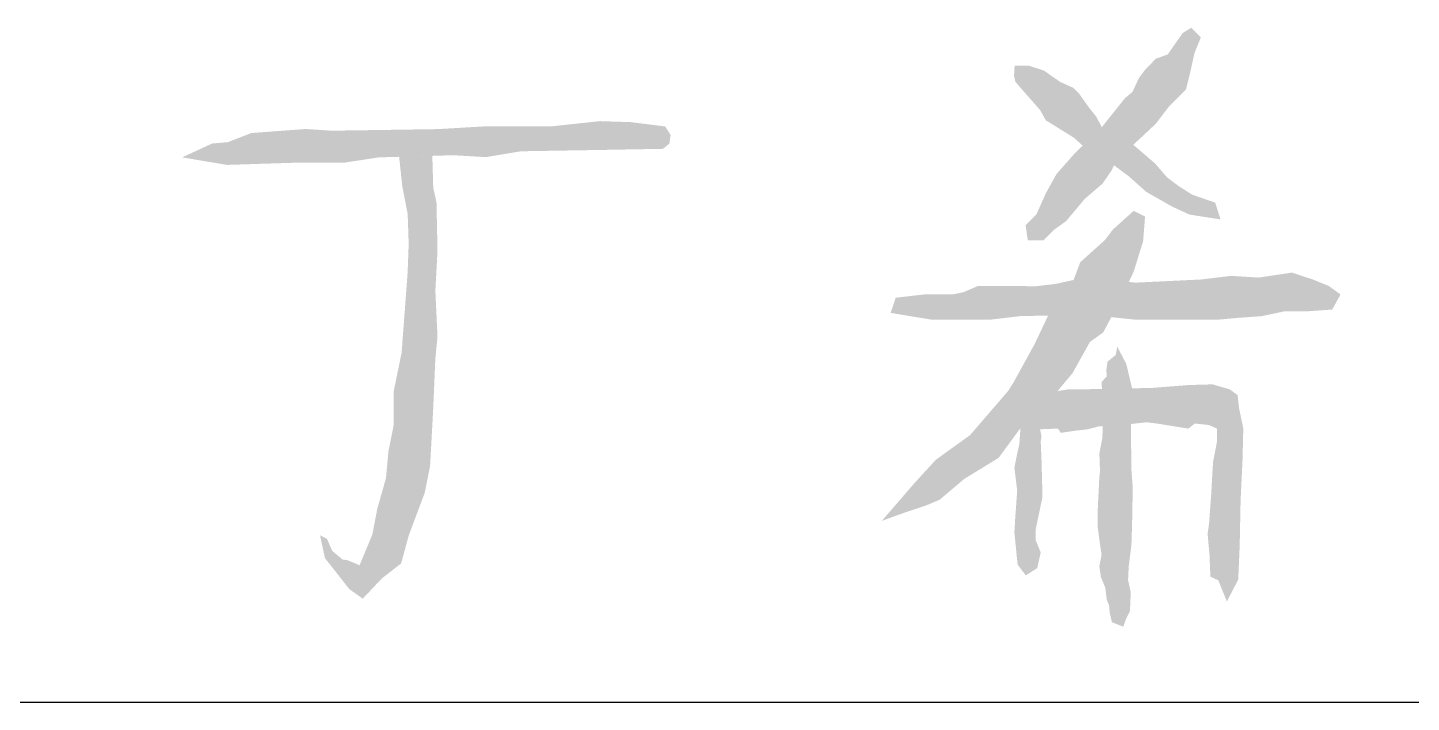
# Model space of a CAD drawing. Extents: x 4267484 to 4395158, y -674551 to -235742.
# Drawn here: x 4367962 to 4369191, y -670601 to -670002 of the extents above; entities that cross this region are included whole.
import ezdxf

# ---------------------------------------------------------------- set-up
doc = ezdxf.new("R2010")
doc.units = 0
doc.header["$LTSCALE"] = 1000
doc.header["$MEASUREMENT"] = 0
doc.layers.get('0').update_dxf_attribs({"linetype": 'CONTINUOUS'})
doc.layers.add('HATCH', color=8, linetype='CONTINUOUS')

msp = doc.modelspace()

# ---------------------------------------------------------------- hatches: boundary and pattern name
at = {"layer": 'HATCH'}
h = msp.add_hatch(color=0, dxfattribs=at)
h.paths.add_polyline_path([(4368963.4, -670122.3), (4368947.9, -670109), (4368943.9, -670105.6), (4368928.5, -670119.9), (4368926.8, -670123.8), (4368940.4, -670134), (4368955.4, -670147.4), (4368978.8, -670160.7), (4368993.8, -670167.6), (4369007.6, -670169.8), (4369021.5, -670171.9), (4369016.7, -670157), (4368996.4, -670150), (4368984.7, -670142.6), (4368974, -670134.6)])
h.paths.add_polyline_path([(4368943.9, -670105.6), (4368940.3, -670102.6), (4368931.3, -670096.7), (4368916.4, -670090.9), (4368916, -670090), (4368903.4, -670102.1), (4368899, -670106.4), (4368909.5, -670115.9), (4368925.4, -670122.8), (4368926.8, -670123.8), (4368928.5, -670119.9)])
h.paths.add_polyline_path([(4368975.5, -670071.8), (4368990.7, -670056.6), (4368994.5, -670041.4), (4368998.3, -670024.3), (4369004, -670010.1), (4368995.5, -670001.6), (4368987.9, -670006.3), (4368981.2, -670015.8), (4368974.6, -670025.3), (4368964.1, -670029.1), (4368954.7, -670038.6), (4368949, -670046.2), (4368943.3, -670058.5), (4368936.6, -670064.2), (4368925.2, -670078.4), (4368916, -670090), (4368916.4, -670090.9), (4368931.3, -670096.7), (4368940.3, -670102.6), (4368943.9, -670105.6), (4368952.8, -670097.4), (4368964, -670086.9)])
h.paths.add_polyline_path([(4368904.7, -670072.7), (4368895.6, -670059.9), (4368890.8, -670055.1), (4368879.1, -670049.8), (4368872.1, -670045), (4368864.7, -670039.7), (4368851.3, -670035.4), (4368838.5, -670035.4), (4368838, -670044.5), (4368839.3, -670049.8), (4368844.4, -670055.7), (4368851.6, -670063.9), (4368861.1, -670074.7), (4368866.3, -670083.9), (4368891.3, -670099.4), (4368899, -670106.4), (4368903.4, -670102.1), (4368916, -670090), (4368911.1, -670080.7)])
h.paths.add_polyline_path([(4368924.8, -670128.2), (4368926.8, -670123.8), (4368925.4, -670122.8), (4368909.5, -670115.9), (4368899, -670106.4), (4368892.3, -670112.8), (4368875.8, -670131.5), (4368866.3, -670148.6), (4368857.8, -670167.6), (4368848.3, -670177.1), (4368850.2, -670190.4), (4368864.4, -670190.4), (4368873.9, -670180.9), (4368884.4, -670173.3), (4368900.7, -670153.8), (4368916.7, -670140.1)])
h.paths.add_polyline_path([(4368952.7, -670191.3), (4368954.4, -670169.4), (4368944.3, -670164.3), (4368925.8, -670181), (4368918.5, -670190.5), (4368896.9, -670209.9), (4368890.9, -670225.7), (4368899.9, -670223.6), (4368940, -670227.5), (4368944.3, -670218.3)])
h.paths.add_polyline_path([(4368940, -670227.5), (4368899.9, -670223.6), (4368890.9, -670225.7), (4368890, -670228), (4368868.3, -670257.3), (4368901.4, -670256.4), (4368924.4, -670258.8), (4368932.5, -670243.6)])
h.paths.add_polyline_path([(4369128.1, -670238.6), (4369117.7, -670231.1), (4369103.5, -670225.3), (4369084.9, -670219.2), (4369055.6, -670223.6), (4369030.8, -670222.1), (4369004.4, -670225.3), (4368946.1, -670228.1), (4368940, -670227.5), (4368932.5, -670243.6), (4368924.4, -670258.8), (4368944.7, -670260.9), (4368983.4, -670260.9), (4369020.7, -670260.9), (4369037.1, -670259.4), (4369058, -670257.9), (4369078.9, -670253.5), (4369099.8, -670253.5), (4369120.7, -670252)])
h.paths.add_polyline_path([(4368890, -670228), (4368890.9, -670225.7), (4368874.7, -670229.3), (4368857.3, -670231.3), (4368829.8, -670231.1), (4368814.9, -670231.1), (4368805.9, -670231.1), (4368793.1, -670236.6), (4368783.5, -670238.6), (4368758.2, -670238.6), (4368732.8, -670241.5), (4368728.3, -670255), (4368764.1, -670260.9), (4368817.9, -670260.9), (4368843.2, -670257.9), (4368868.3, -670257.3)])
h.paths.add_polyline_path([(4368905.4, -670280.8), (4368917.2, -670272.4), (4368924.4, -670258.8), (4368901.4, -670256.4), (4368868.3, -670257.3), (4368856.4, -670282.5), (4368837.8, -670316.3), (4368832.9, -670324.1), (4368823.4, -670335.2), (4368798.9, -670363.6), (4368768.5, -670385.5), (4368749.9, -670405.8), (4368720.5, -670439.8), (4368739.8, -670432.8), (4368760.1, -670426), (4368771.9, -670421), (4368793.9, -670402.4), (4368824.3, -670383.8), (4368844.7, -670356), (4368875, -670326.4), (4368890, -670308.5)])
h.paths.add_polyline_path([(4368942.9, -670322), (4368921.9, -670322.3), (4368916.1, -670322.5), (4368916.4, -670330.1), (4368916.9, -670340.8), (4368916.4, -670350.7), (4368916.9, -670355.9), (4368928.3, -670355.2), (4368934, -670354.6), (4368941.8, -670353.7), (4368941.7, -670347.1)])
h.paths.add_polyline_path([(4368937.7, -670300.3), (4368929.7, -670285), (4368928.4, -670292.3), (4368921.1, -670298.3), (4368920, -670305.6), (4368920.4, -670311.5), (4368915.8, -670316.2), (4368916.1, -670322.5), (4368921.9, -670322.3), (4368942.9, -670322)])
h.paths.add_polyline_path([(4368916.4, -670330.1), (4368916.1, -670322.5), (4368899.8, -670322.9), (4368886.5, -670322.9), (4368876.7, -670324.4), (4368875, -670326.4), (4368844.7, -670356), (4368843.7, -670357.4), (4368842.7, -670371.7), (4368840.8, -670379.9), (4368838.3, -670392.6), (4368840.8, -670412.8), (4368838.9, -670439.4), (4368838.3, -670450.2), (4368840.2, -670469.2), (4368841.2, -670478.7), (4368848.4, -670488.2), (4368858.6, -670481.8), (4368861.7, -670467.9), (4368857.3, -670457.2), (4368857.3, -670447), (4368863, -670419.8), (4368863, -670407.8), (4368862.4, -670385.6), (4368861.7, -670369.2), (4368862.4, -670364.7), (4368861.1, -670358.4), (4368877, -670357.8), (4368879.5, -670361.6), (4368892.2, -670359.7), (4368903.6, -670358.4), (4368913.1, -670355.9), (4368916.9, -670355.9), (4368916.4, -670350.7), (4368916.9, -670340.8)])
h.paths.add_polyline_path([(4369036.6, -670328), (4369029.6, -670322.9), (4369014.4, -670318.5), (4368993.5, -670319.1), (4368968.8, -670321), (4368959.9, -670321.7), (4368942.9, -670322), (4368941.7, -670347.1), (4368941.8, -670353.7), (4368955.9, -670352.2), (4368965, -670353.3), (4368992.9, -670357.8), (4368998.6, -670353.3), (4369011.3, -670354.6), (4369018.2, -670357.8), (4369018.2, -670370), (4369014.9, -670387.1), (4369014.1, -670399.3), (4369013.3, -670414.7), (4369011.3, -670442), (4369010, -670451.5), (4369011.9, -670472.3), (4369011.9, -670476.1), (4369012.5, -670489.4), (4369019.5, -670492.6), (4369027.1, -670511.4), (4369037.2, -670492), (4369038.5, -670462.2), (4369039.3, -670422), (4369041, -670386.3), (4369041.7, -670357.8), (4369037.9, -670339.4)])
h.paths.add_polyline_path([(4368941.8, -670353.7), (4368934, -670354.6), (4368928.3, -670355.2), (4368916.9, -670355.9), (4368916.4, -670366.6), (4368913.8, -670379.9), (4368914.4, -670395.8), (4368913.8, -670400.5), (4368912.4, -670429), (4368912.4, -670445.6), (4368914, -670458), (4368915.8, -670470), (4368913.8, -670480.1), (4368915.1, -670489.4), (4368919.1, -670499.3), (4368920.4, -670510), (4368922.4, -670514.6), (4368923.1, -670521.9), (4368925, -670529.9), (4368935, -670533.8), (4368937.7, -670526.5), (4368941, -670519.9), (4368941.7, -670503.2), (4368939.3, -670492.3), (4368939.9, -670480.3), (4368942.3, -670461), (4368942.9, -670442.3), (4368943.5, -670409.8), (4368942.3, -670394.7)])
h = msp.add_hatch(color=0, dxfattribs=at)
h.paths.add_polyline_path([(4368532.8, -670096.9), (4368528, -670089.3), (4368497.6, -670085.5), (4368470.1, -670084.6), (4368426.4, -670089.3), (4368366.6, -670089.3), (4368325.8, -670091.7), (4368293.5, -670092.2), (4368231.7, -670093.1), (4368208.8, -670091.6), (4368188.1, -670093.1), (4368160.2, -670095.2), (4368139.4, -670103.3), (4368125.4, -670104.5), (4368098.8, -670116.8), (4368138.7, -670123.5), (4368197.6, -670121.6), (4368242.2, -670121.6), (4368273.5, -670116.8), (4368305.8, -670115.9), (4368340, -670114.9), (4368368.8, -670116.6), (4368378.9, -670114.9), (4368399.8, -670111.4), (4368440.6, -670110.7), (4368471, -670110.2), (4368526.1, -670109.2), (4368531.8, -670104.5)])
h.paths.add_polyline_path([(4368321.1, -670115.5), (4368305.8, -670115.9), (4368291.6, -670116.3), (4368294.4, -670142.5), (4368299.2, -670167.1), (4368300.1, -670193.7), (4368299.2, -670218.4), (4368297.3, -670244), (4368293.8, -670290.4), (4368286.8, -670324.6), (4368286.6, -670355.4), (4368282.1, -670377.9), (4368279.9, -670401.8), (4368272.1, -670429.5), (4368267.8, -670452), (4368259.5, -670471.9), (4368253.8, -670485.5), (4368247.5, -670500.6), (4368259.3, -670508.9), (4368276.3, -670490.9), (4368293.4, -670477.6), (4368300.1, -670452.9), (4368314.3, -670415), (4368319.1, -670391.3), (4368321.9, -670340), (4368323.8, -670295.4), (4368325.7, -670276.4), (4368323.8, -670235.6), (4368325.7, -670199.6), (4368324.8, -670156.9), (4368321.9, -670143.6)])
h.paths.add_polyline_path([(4368256.4, -670479.2), (4368245.9, -670474.8), (4368241.3, -670474.1), (4368232.1, -670466.4), (4368227.5, -670455.7), (4368221.3, -670452.6), (4368225.7, -670472.9), (4368232.1, -670481), (4368247.5, -670500.6), (4368253.8, -670485.5)])

# ---------------------------------------------------------------- linework, layer by layer
msp.add_line((4366157.7, -670601), (4371657.7, -670601))

doc.saveas('drawing.dxf')
